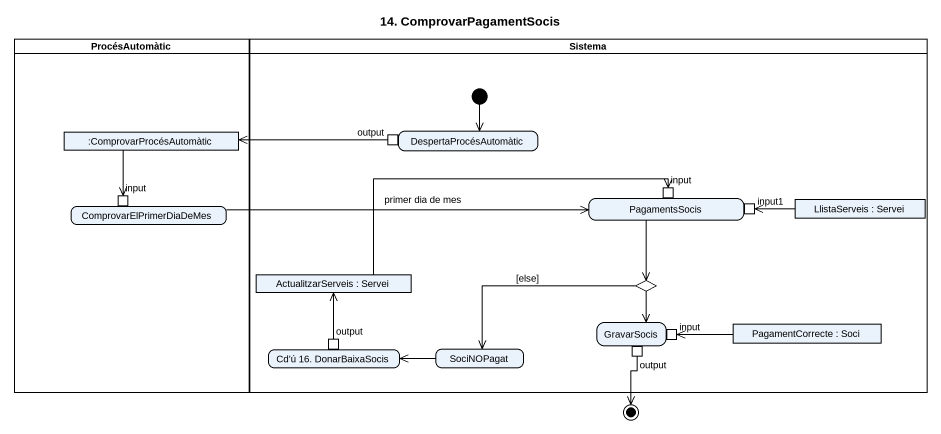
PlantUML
@startuml
title 14. ComprovarPagamentSocis
hide empty description
state ProcésAutomàtic <<partition>> {
  state ":ComprovarProcésAutomàtic" as ComprovarProcésAutomàtic <<object>>
  state ComprovarElPrimerDiaDeMes {
    state input <<inputPin>>
  }
}
state Sistema <<partition>> {
  state DespertaProcésAutomàtic {
    state output <<outputPin>>
  }
  state PagamentsSocis {
    state "input" as input_2 <<inputPin>>
    state input1 <<inputPin>>
  }
  state "LlistaServeis : Servei" as LlistaServeis <<object>>
  state "ActualitzarServeis : Servei" as ActualitzarServeis <<object>>
  state choice1 <<choice>>
  state GravarSocis {
    state "input" as input_3 <<inputPin>>
    state "output" as output_3 <<outputPin>>
  }
  state "PagamentCorrecte : Soci" as PagamentCorrecte <<object>>
  state "Cd’ú 16. DonarBaixaSocis" as Cd_ú_16_DonarBaixaSocis {
    state "output" as output_2 <<outputPin>>
  }
  state SociNOPagat
  [*] --> DespertaProcésAutomàtic
}
state final1 <<end>>
ComprovarProcésAutomàtic --> input
output -left-> ComprovarProcésAutomàtic
ComprovarElPrimerDiaDeMes -right-> PagamentsSocis : primer dia de mes
PagamentsSocis --> choice1
LlistaServeis -left-> input1
ActualitzarServeis -right-> input_2
choice1 --> GravarSocis
choice1 -left-> SociNOPagat : [else]
PagamentCorrecte -left-> input_3
output_2 -up-> ActualitzarServeis
SociNOPagat -left-> Cd_ú_16_DonarBaixaSocis
output_3 --> final1
@enduml
